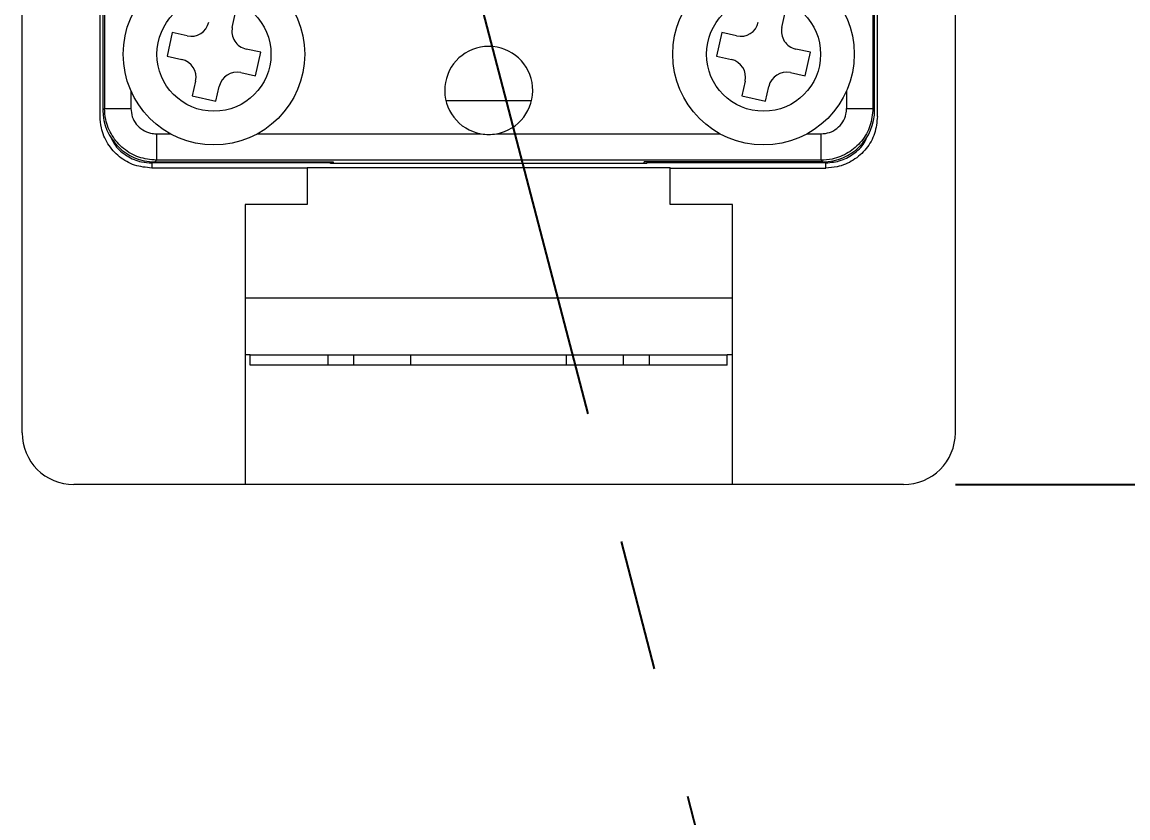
# Paper-space layout '시트2_ENG' of a CAD drawing. Header units: inches. Extents: x 0.2 to 16.3, y 0.2 to 11.5.
# Drawn here: x 1.381 to 2.22, y 6.298 to 6.903 of the extents above; entities that cross this region are included whole.
import ezdxf

# ---------------------------------------------------------------- set-up
doc = ezdxf.new("R2010")
doc.units = ezdxf.units.IN
doc.header["$MEASUREMENT"] = 0
doc.linetypes.add('CENTERX2', pattern=[0.8, 0.5, -0.1, 0.1, -0.1])
doc.layers.add('CENTER_LINE', color=7, linetype='CENTERX2')
doc.styles.add('SLDTEXTSTYLE0', font='TXT', dxfattribs={"width": 0.7})
doc.dimstyles.new('SLDDIMSTYLE11', dxfattribs={"dimtxt": 0.15748, "dimasz": 0.13, "dimexe": 0, "dimexo": 0.0625, "dimgap": 0.03937, "dimtad": 0, "dimtih": 1, "dimtoh": 1, "dimdec": 3, "dimrnd": 1e-09, "dimdsep": 46, "dimtxsty": 'SLDTEXTSTYLE0', "dimsah": 1, "dimcen": 0, "dimadec": 0, "dimazin": 2, "dimtol": 1, "dimtp": 0.003937, "dimtm": 0.003937, "dimtfac": 1, "dimtdec": 3, "dimtmove": 0, "dimatfit": 3, "dimfxl": 1, "dimfrac": 2, "dimtolj": 1, "dimarcsym": 0})
doc.dimstyles.new('SLDDIMSTYLE4', dxfattribs={"dimtxt": 0.15748, "dimasz": 0.13, "dimexe": 0, "dimexo": 0.0625, "dimgap": 0.03937, "dimtad": 1, "dimdec": 3, "dimrnd": 1e-09, "dimdsep": 46, "dimtxsty": 'SLDTEXTSTYLE0', "dimsah": 1, "dimcen": 0.09, "dimadec": 0, "dimazin": 2, "dimtfac": 1, "dimtdec": 3, "dimtmove": 0, "dimatfit": 0, "dimfxl": 1, "dimfrac": 2, "dimtolj": 1, "dimtzin": 12, "dimarcsym": 0})
doc.dimstyles.new('SLDDIMSTYLE9', dxfattribs={"dimtxt": 0.18, "dimasz": 0.13, "dimexe": 0, "dimexo": 0.0625, "dimgap": 0, "dimtad": 0, "dimtih": 1, "dimtoh": 1, "dimdec": 0, "dimrnd": 1e-09, "dimzin": 0, "dimdsep": 46, "dimtxsty": 'Standard', "dimsah": 1, "dimcen": 0.09, "dimadec": 0, "dimazin": 0, "dimtfac": 0.13, "dimtdec": 0, "dimtofl": 0, "dimtmove": 0, "dimatfit": 3, "dimfxl": 1, "dimfrac": 2, "dimtolj": 1, "dimtzin": 0, "dimarcsym": 0})

# ---------------------------------------------------------------- blocks, each defined once
blk = doc.blocks.new('_D_39')
at = {"layer": 'CENTER_LINE'}
for p, q in [((3.59423, 9.09805), (1.87863, 9.09805)), ((4.15749, 7.22848), (3.59423, 9.09805)), ((4.19724, 7.09654), (4.15749, 7.22848)), ((4.19724, 7.09654), (4.26936, 6.85717))]:
    blk.add_line(p, q, dxfattribs=at)
for points in [[(4.15749, 7.22848), (4.13914, 7.35872), (4.10084, 7.34718)], [(4.19724, 7.09654), (4.21559, 6.9663), (4.25389, 6.97784)]]:
    blk.add_solid(points, dxfattribs=at)
at = {"layer": 'CENTER_LINE', "attachment_point": 1, "style": 'SLDTEXTSTYLE0'}
for s, insert, char_height in [('%%c', (1.87863, 9.30105), 0.15748), ('HOLE', (3.04201, 9.30105), 0.15748), ('0.138', (2.05296, 9.30105), 0.15748), ('±0.004', (2.59693, 9.24796), 0.110236)]:
    blk.add_mtext(s, dxfattribs=dict(at, insert=insert, char_height=char_height))
blk = doc.blocks.new('_D_58')
at = {"layer": 'CENTER_LINE'}
for p, q in [((2.49082, 7.16251), (2.49082, 7.41251)), ((1.96228, 7.16251), (2.53019, 7.16251)), ((2.49082, 7.16251), (2.49082, 6.55149)), ((2.08924, 6.55149), (2.53019, 6.55149)), ((2.49082, 6.55149), (2.49082, 6.30149))]:
    blk.add_line(p, q, dxfattribs=at)
for points in [[(2.49082, 7.16251), (2.51082, 7.29251), (2.47082, 7.29251)], [(2.49082, 6.55149), (2.47082, 6.42149), (2.51082, 6.42149)]]:
    blk.add_solid(points, dxfattribs=at)
at = {"layer": 'CENTER_LINE', "insert": (2.28782, 6.61553), "char_height": 0.15748, "attachment_point": 1, "rotation": 90, "style": 'SLDTEXTSTYLE0'}
blk.add_mtext('0.611', dxfattribs=at)

psp = doc.layouts.new('시트2_ENG')

# ---------------------------------------------------------------- linework, layer by layer
at = {"color": 7, "linetype": 'Continuous', "lineweight": 18}
for p, q in [((1.44314, 7.0004), (1.44314, 6.83717)), ((2.02668, 7.0004), (2.02668, 6.83717)), ((1.43978, 6.8311), (1.43978, 6.99055)), ((2.03004, 6.8311), (2.03004, 6.99055)), ((1.44191, 6.9689), (1.44191, 6.83593)), ((2.02792, 6.83593), (2.02792, 6.9689)), ((1.38058, 6.59086), (1.38058, 6.94716)), ((2.08924, 6.59086), (2.08924, 6.94716)), ((1.5402, 6.89869), (1.54269, 6.9099)), ((1.95752, 6.89869), (1.96001, 6.9099)), ((1.49461, 6.89469), (1.49063, 6.87676)), ((1.50582, 6.8922), (1.49461, 6.89469)), ((1.91194, 6.89469), (1.90795, 6.87676)), ((1.92315, 6.8922), (1.91194, 6.89469)), ((1.56187, 6.87976), (1.55066, 6.88225)), ((1.55789, 6.86182), (1.56187, 6.87976)), ((1.9792, 6.87976), (1.96799, 6.88225)), ((1.97521, 6.86182), (1.9792, 6.87976)), ((1.49063, 6.87676), (1.50184, 6.87427)), ((1.90795, 6.87676), (1.91916, 6.87427)), ((1.54668, 6.86431), (1.55789, 6.86182)), ((1.964, 6.86431), (1.97521, 6.86182)), ((1.51231, 6.85783), (1.50982, 6.84662)), ((1.52775, 6.84264), (1.53024, 6.85385)), ((1.92963, 6.85783), (1.92714, 6.84662)), ((1.94508, 6.84264), (1.94757, 6.85385)), ((1.46317, 6.85055), (1.46317, 6.83717)), ((1.50982, 6.84662), (1.52775, 6.84264)), ((1.92714, 6.84662), (1.94508, 6.84264)), ((2.00666, 6.85055), (2.00666, 6.83717)), ((1.44314, 6.83717), (1.44191, 6.83593)), ((1.44314, 6.83717), (1.46317, 6.83717)), ((1.76742, 6.84283), (1.70241, 6.84283)), ((2.00666, 6.83717), (2.02668, 6.83717)), ((2.02668, 6.83717), (2.02792, 6.83593)), ((1.48251, 6.81783), (1.49316, 6.81783)), ((1.48251, 6.81783), (1.48251, 6.7978)), ((1.55935, 6.81783), (1.72912, 6.81783)), ((1.74071, 6.81783), (1.91048, 6.81783)), ((1.97667, 6.81783), (1.98732, 6.81783)), ((1.98732, 6.7978), (1.98732, 6.81783)), ((1.61483, 6.79573), (1.47901, 6.79573)), ((1.48251, 6.7978), (1.48127, 6.79656)), ((1.48127, 6.79656), (1.6168, 6.79656)), ((1.98732, 6.7978), (1.48251, 6.7978)), ((1.61483, 6.79656), (1.61483, 6.79573)), ((1.61483, 6.79525), (1.61483, 6.79573)), ((1.85499, 6.79525), (1.61483, 6.79525)), ((1.6168, 6.79656), (1.6168, 6.79567)), ((1.6168, 6.79567), (1.85302, 6.79567)), ((1.98856, 6.79656), (1.85302, 6.79656)), ((1.85302, 6.79567), (1.85302, 6.79656)), ((1.85499, 6.79656), (1.85499, 6.79573)), ((1.99082, 6.79573), (1.85499, 6.79573)), ((1.85499, 6.79525), (1.85499, 6.79573)), ((1.98732, 6.7978), (1.98856, 6.79656)), ((1.59712, 6.79188), (1.47901, 6.79188)), ((1.59712, 6.79236), (1.87271, 6.79236)), ((1.59712, 6.79188), (1.59712, 6.79236)), ((1.59712, 6.79188), (1.59712, 6.76409)), ((1.87271, 6.79188), (1.87271, 6.79236)), ((1.87271, 6.76409), (1.87271, 6.79188)), ((1.87271, 6.79188), (1.99082, 6.79188)), ((1.59712, 6.76409), (1.54987, 6.76409)), ((1.54987, 6.76409), (1.54987, 6.55149)), ((1.91995, 6.76409), (1.87271, 6.76409)), ((1.91995, 6.55149), (1.91995, 6.76409)), ((1.54987, 6.69322), (1.91995, 6.69322)), ((1.55381, 6.64991), (1.54987, 6.64991)), ((1.55381, 6.64204), (1.55381, 6.64991)), ((1.55381, 6.64991), (1.61287, 6.64991)), ((1.91602, 6.64204), (1.55381, 6.64204)), ((1.61287, 6.64991), (1.63255, 6.64991)), ((1.63255, 6.64204), (1.63255, 6.64991)), ((1.63255, 6.64991), (1.67586, 6.64991)), ((1.67586, 6.64204), (1.67586, 6.64991)), ((1.67586, 6.64991), (1.79397, 6.64991)), ((1.79397, 6.64204), (1.79397, 6.64991)), ((1.79397, 6.64991), (1.83728, 6.64991)), ((1.83728, 6.64204), (1.83728, 6.64991)), ((1.83728, 6.64991), (1.85696, 6.64991)), ((1.85696, 6.64991), (1.91602, 6.64991)), ((1.91995, 6.64991), (1.91602, 6.64991)), ((1.91602, 6.64204), (1.91602, 6.64991)), ((1.54987, 6.55149), (1.41995, 6.55149)), ((1.91995, 6.55149), (1.54987, 6.55149)), ((2.04987, 6.55149), (1.91995, 6.55149))]:
    psp.add_line(p, q, dxfattribs=at)
at = {"color": 8, "linetype": 'Continuous', "lineweight": 18}
for p, q in [((1.61287, 6.64204), (1.61287, 6.64991)), ((1.85696, 6.64204), (1.85696, 6.64991))]:
    psp.add_line(p, q, dxfattribs=at)
at = {"color": 7, "linetype": 'Continuous', "lineweight": 18}
for centre, radius in [((1.52625, 6.87826), 0.0689), ((1.94358, 6.87826), 0.0689), ((1.52625, 6.87826), 0.04331), ((1.94358, 6.87826), 0.04331)]:
    psp.add_circle(centre, radius, dxfattribs=at)
for centre, radius, start, end in [((1.50881, 6.90566), 0.01378, 257.48214, 347.48214), ((1.92613, 6.90566), 0.01378, 257.48214, 347.48214), ((1.55365, 6.8957), 0.01378, 167.48214, 257.48214), ((1.97097, 6.8957), 0.01378, 167.48214, 257.48214), ((1.73491, 6.85079), 0.03346, 279.97078, 260.02922), ((1.49885, 6.86082), 0.01378, 347.48214, 77.48214), ((1.91618, 6.86082), 0.01378, 347.48214, 77.48214), ((1.54369, 6.85086), 0.01378, 77.48214, 167.48214), ((1.96102, 6.85086), 0.01378, 77.48214, 167.48214), ((1.73491, 6.85079), 0.03346, 260.02922, 279.97078), ((1.41995, 6.59086), 0.03937, 180, 270), ((2.04987, 6.59086), 0.03937, 270, 0)]:
    psp.add_arc(centre, radius, start, end, dxfattribs=at)
for centre, major_axis, start_param, end_param in [((1.48128, 6.83594), (0.02785, 0.02785), 2.356347, 3.926839), ((1.98855, 6.83594), (0.02785, -0.02785), 5.497939, 7.068431)]:
    psp.add_ellipse(centre, major_axis=major_axis, ratio=0.999695, start_param=start_param, end_param=end_param, dxfattribs=at)
for points, knots in [([(1.48251, 6.7978), (1.47797, 6.79826), (1.46901, 6.79916), (1.45718, 6.8061), (1.44836, 6.81616), (1.44378, 6.82717), (1.44332, 6.83437), (1.44314, 6.83717)], [0, 0, 0, 0, 0.2199537, 0.4345703, 0.6492433, 0.8639785, 1, 1, 1, 1]), ([(1.46317, 6.83717), (1.46338, 6.83502), (1.46379, 6.83072), (1.46708, 6.82494), (1.47196, 6.82055), (1.47742, 6.81816), (1.48104, 6.81792), (1.48251, 6.81783)], [0, 0, 0, 0, 0.2121897, 0.4239717, 0.641513, 0.8550561, 1, 1, 1, 1]), ([(1.98732, 6.81783), (1.98947, 6.81804), (1.99376, 6.81845), (1.99955, 6.82174), (2.00394, 6.82661), (2.00633, 6.83208), (2.00656, 6.8357), (2.00666, 6.83717)], [0, 0, 0, 0, 0.212202, 0.423999, 0.641521, 0.855071, 1, 1, 1, 1]), ([(2.02668, 6.83717), (2.02623, 6.83263), (2.02532, 6.82367), (2.01838, 6.81184), (2.00833, 6.80302), (1.99732, 6.79844), (1.99012, 6.79798), (1.98732, 6.7978)], [0, 0, 0, 0, 0.219897, 0.434512, 0.649185, 0.86392, 1, 1, 1, 1]), ([(1.47901, 6.79188), (1.4746, 6.79231), (1.46578, 6.79318), (1.45402, 6.79994), (1.44515, 6.80989), (1.44045, 6.82092), (1.43997, 6.82821), (1.43978, 6.8311)], [0, 0, 0, 0, 0.214704, 0.429408, 0.644093, 0.85877, 1, 1, 1, 1]), ([(2.03004, 6.8311), (2.02961, 6.82669), (2.02874, 6.81787), (2.02198, 6.80612), (2.01203, 6.79725), (2.001, 6.79255), (1.99371, 6.79207), (1.99082, 6.79188)], [0, 0, 0, 0, 0.2147035, 0.4294078, 0.6440927, 0.8587702, 1, 1, 1, 1]), ([(1.4476, 6.81582), (1.44874, 6.81346), (1.45161, 6.80751), (1.45998, 6.80061), (1.46981, 6.79632), (1.47639, 6.7959), (1.47901, 6.79573)], [0, 0, 0, 0, 0.198048, 0.49978, 0.801501, 1, 1, 1, 1]), ([(1.99082, 6.79573), (1.99481, 6.79611), (2.0028, 6.79688), (2.01318, 6.80307), (2.02, 6.80974), (2.02182, 6.81467), (2.02226, 6.81586)], [0, 0, 0, 0, 0.301284, 0.602569, 0.903829, 1, 1, 1, 1]), ([(1.47901, 6.79573), (1.47906, 6.79501), (1.47917, 6.79373), (1.47905, 6.79244), (1.47901, 6.79188)], [0, 0, 0, 0, 0.560004, 1, 1, 1, 1]), ([(1.99082, 6.79188), (1.99089, 6.7926), (1.99101, 6.79388), (1.99088, 6.79516), (1.99082, 6.79573)], [0, 0, 0, 0, 0.560005, 1, 1, 1, 1])]:
    psp.add_open_spline(points, degree=3, knots=knots, dxfattribs=at)

# ---------------------------------------------------------------- dimensions: what is measured, and where the dimension line sits
at = {"layer": 'CENTER_LINE'}
dim = psp.add_diameter_dim_2p(p1=(4.15749, 7.22848), p2=(4.19724, 7.09654), text='<>HOLE', dimstyle='SLDDIMSTYLE11', dxfattribs=at)
dim.commit()
dim.dimension.update_dxf_attribs({"geometry": '_D_39', "text_midpoint": (2.70518, 9.20949), "dimtype": 163})
dim = psp.add_linear_dim(base=(2.49082, 6.55149), p1=(1.92291, 7.16251), p2=(2.04987, 6.55149), angle=90, dimstyle='SLDDIMSTYLE4', dxfattribs=at)
dim.commit()
dim.dimension.update_dxf_attribs({"geometry": '_D_58', "text_midpoint": (2.49082, 6.857), "dimtype": 160})

# ---------------------------------------------------------------- leaders
psp.add_leader([(1.68389, 7.0889), (1.93948, 6.10918)], dimstyle='SLDDIMSTYLE9', dxfattribs=at)

doc.saveas('drawing.dxf')
